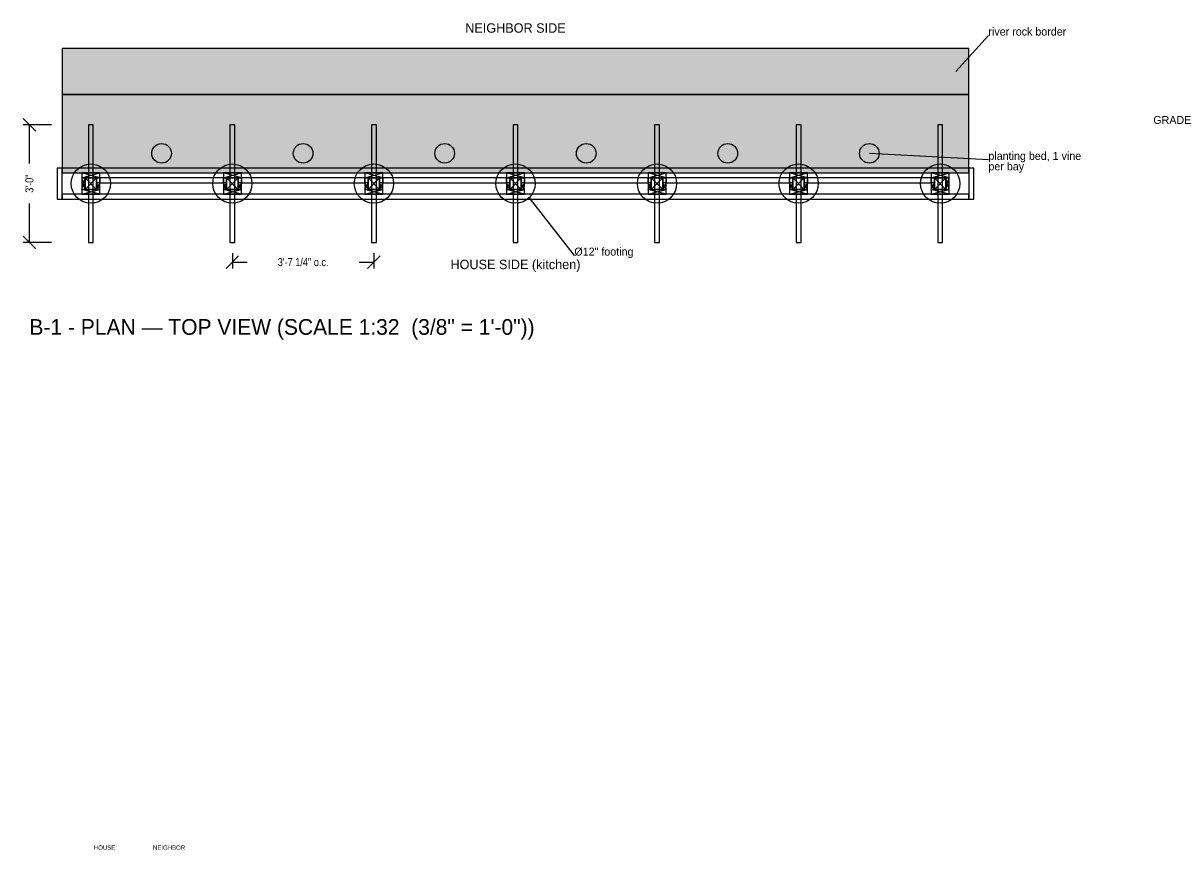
# Model space of a CAD drawing. Header units: inches. Extents: x -2 to 865, y -543 to 182.
# Drawn here: x -1.9 to 351.8, y -176.6 to 76 of the extents above; entities that cross this region are included whole.
import ezdxf
from ezdxf.enums import TextEntityAlignment as Align

# ---------------------------------------------------------------- set-up
doc = ezdxf.new("R2010")
doc.units = ezdxf.units.IN
doc.linetypes.add('DASHED', pattern=[1.524, 1.27, -0.254])
for name, color, linetype in [('BRITA', 8, 'Continuous'), ('CONTORNO', 7, 'Continuous'), ('CORTE', 8, 'Continuous'), ('COTA', 1, 'Continuous'), ('MADEIRA_PT', 52, 'Continuous'), ('SOLO', 34, 'Continuous'), ('TEXTO', 7, 'Continuous'), ('TITULO', 7, 'Continuous')]:
    doc.layers.add(name, color=color, linetype=linetype)
doc.styles.add('OpenSansCondensed-Light', font='OpenSansCondensed-Light.ttf')
doc.dimstyles.get("Standard").update_dxf_attribs({"dimtxt": 2.5, "dimasz": 2.5, "dimexe": 1.25, "dimexo": 0.625, "dimtad": 1, "dimcen": 2.5, "dimazin": 3, "dimtfac": 1, "dimtmove": 0, "dimatfit": 3})

# ---------------------------------------------------------------- blocks, each defined once
blk = doc.blocks.new('_OBLIQUE')
at = {"color": 0, "linetype": 'BYBLOCK'}
blk.add_line((-0.5, -0.5), (0.5, 0.5), dxfattribs=at)
blk = doc.blocks.new('*D1')
for p, q in [((6.72, 45), (-1.92, 45)), ((0, 33.11), (0, 45)), ((0, 9), (0, 20.89)), ((6.72, 9), (-1.92, 9))]:
    blk.add_line(p, q)
at = {"layer": 'Defpoints'}
for p in [(8, 45), (0, 9), (8, 9)]:
    blk.add_point(p, dxfattribs=at)
at = {"layer": 'COTA', "xscale": 3.84, "yscale": 3.84, "rotation": 90}
for p in [(0, 45), (0, 9)]:
    blk.add_blockref('_OBLIQUE', p, dxfattribs=at)
at = {"layer": 'COTA', "insert": (0, 27), "char_height": 2.444, "attachment_point": 5, "rotation": 90, "style": 'OpenSansCondensed-Light'}
blk.add_mtext('3\'-0"', dxfattribs=at)
blk = doc.blocks.new('*D2')
for p, q in [((62, 5.72), (62, 1.08)), ((105.25, 5.72), (105.25, 1.08)), ((62, 3), (66.51, 3)), ((100.74, 3), (105.25, 3))]:
    blk.add_line(p, q)
at = {"layer": 'Defpoints'}
for p in [(62, 7), (105.25, 7), (62, 3)]:
    blk.add_point(p, dxfattribs=at)
at = {"layer": 'COTA', "xscale": 3.84, "yscale": 3.84}
for p in [(62, 3), (105.25, 3)]:
    blk.add_blockref('_OBLIQUE', p, dxfattribs=at)
at = {"layer": 'COTA', "insert": (83.62, 3), "char_height": 2.4444, "attachment_point": 5, "style": 'OpenSansCondensed-Light'}
blk.add_mtext('3\'-7 1/4" o.c.', dxfattribs=at)

msp = doc.modelspace()

# ---------------------------------------------------------------- hatches: boundary and pattern name
at = {"layer": 'BRITA'}
h = msp.add_hatch(dxfattribs=at)
h.set_pattern_fill('GRAVEL', scale=0.5)
h.paths.add_polyline_path([(10, 54.25), (287, 54.25), (287, 68.25), (10, 68.25)])
at = {"layer": 'SOLO'}
h = msp.add_hatch(dxfattribs=at)
h.set_pattern_fill('EARTH', scale=0.5)
h.paths.add_polyline_path([(10, 30.25), (287, 30.25), (287, 54.25), (10, 54.25)])

# ---------------------------------------------------------------- linework, layer by layer
at = {"layer": 'BRITA'}
msp.add_lwpolyline([(10, 54.25), (287, 54.25), (287, 68.25), (10, 68.25)], close=True, dxfattribs=at)
at = {"layer": 'CONTORNO', "linetype": 'DASHED'}
for points in [[(20.5, 25.25), (21.5, 25.25), (21.5, 28.75), (20.5, 28.75)], [(59.25, 25.25), (60.25, 25.25), (60.25, 28.75), (59.25, 28.75)], [(63.75, 25.25), (64.75, 25.25), (64.75, 28.75), (63.75, 28.75)], [(102.5, 25.25), (103.5, 25.25), (103.5, 28.75), (102.5, 28.75)], [(107, 25.25), (108, 25.25), (108, 28.75), (107, 28.75)], [(145.75, 25.25), (146.75, 25.25), (146.75, 28.75), (145.75, 28.75)], [(150.25, 25.25), (151.25, 25.25), (151.25, 28.75), (150.25, 28.75)], [(189, 25.25), (190, 25.25), (190, 28.75), (189, 28.75)], [(193.5, 25.25), (194.5, 25.25), (194.5, 28.75), (193.5, 28.75)], [(232.25, 25.25), (233.25, 25.25), (233.25, 28.75), (232.25, 28.75)], [(236.75, 25.25), (237.75, 25.25), (237.75, 28.75), (236.75, 28.75)], [(275.5, 25.25), (276.5, 25.25), (276.5, 28.75), (275.5, 28.75)]]:
    msp.add_lwpolyline(points, close=True, dxfattribs=at)
at = {"layer": 'CONTORNO'}
for centre, radius in [((40.375, 36.25), 3), ((83.625, 36.25), 3), ((126.875, 36.25), 3), ((170.125, 36.25), 3), ((213.375, 36.25), 3), ((256.625, 36.25), 3), ((18.75, 27), 6), ((62, 27), 6), ((105.25, 27), 6), ((148.5, 27), 6), ((191.75, 27), 6), ((235, 27), 6), ((278.25, 27), 6)]:
    msp.add_circle(centre, radius, dxfattribs=at)
at = {"layer": 'CORTE'}
for points in [[(16, 28.75), (21.5, 30.25)], [(21.5, 28.75), (16, 30.25)], [(16, 25.25), (17, 28.75)], [(17, 25.25), (16, 28.75)], [(17, 25.25), (20.5, 28.75)], [(20.5, 25.25), (17, 28.75)], [(59.25, 28.75), (64.75, 30.25)], [(64.75, 28.75), (59.25, 30.25)], [(60.25, 25.25), (63.75, 28.75)], [(63.75, 25.25), (60.25, 28.75)], [(102.5, 28.75), (108, 30.25)], [(108, 28.75), (102.5, 30.25)], [(103.5, 25.25), (107, 28.75)], [(107, 25.25), (103.5, 28.75)], [(145.75, 28.75), (151.25, 30.25)], [(151.25, 28.75), (145.75, 30.25)], [(146.75, 25.25), (150.25, 28.75)], [(150.25, 25.25), (146.75, 28.75)], [(189, 28.75), (194.5, 30.25)], [(194.5, 28.75), (189, 30.25)], [(190, 25.25), (193.5, 28.75)], [(193.5, 25.25), (190, 28.75)], [(232.25, 28.75), (237.75, 30.25)], [(237.75, 28.75), (232.25, 30.25)], [(233.25, 25.25), (236.75, 28.75)], [(236.75, 25.25), (233.25, 28.75)], [(275.5, 28.75), (281, 30.25)], [(281, 28.75), (275.5, 30.25)], [(276.5, 25.25), (280, 28.75)], [(280, 25.25), (276.5, 28.75)], [(280, 25.25), (281, 28.75)], [(281, 25.25), (280, 28.75)], [(16, 23.75), (21.5, 25.25)], [(21.5, 23.75), (16, 25.25)], [(20.5, 25.25), (21.5, 27.25)], [(21.5, 25.25), (20.5, 27.25)], [(59.25, 25.25), (60.25, 27.25)], [(60.25, 25.25), (59.25, 27.25)], [(59.25, 23.75), (64.75, 25.25)], [(64.75, 23.75), (59.25, 25.25)], [(63.75, 25.25), (64.75, 27.25)], [(64.75, 25.25), (63.75, 27.25)], [(102.5, 25.25), (103.5, 27.25)], [(103.5, 25.25), (102.5, 27.25)], [(102.5, 23.75), (108, 25.25)], [(108, 23.75), (102.5, 25.25)], [(107, 25.25), (108, 27.25)], [(108, 25.25), (107, 27.25)], [(145.75, 25.25), (146.75, 27.25)], [(146.75, 25.25), (145.75, 27.25)], [(145.75, 23.75), (151.25, 25.25)], [(151.25, 23.75), (145.75, 25.25)], [(150.25, 25.25), (151.25, 27.25)], [(151.25, 25.25), (150.25, 27.25)], [(189, 25.25), (190, 27.25)], [(190, 25.25), (189, 27.25)], [(189, 23.75), (194.5, 25.25)], [(194.5, 23.75), (189, 25.25)], [(193.5, 25.25), (194.5, 27.25)], [(194.5, 25.25), (193.5, 27.25)], [(232.25, 25.25), (233.25, 27.25)], [(233.25, 25.25), (232.25, 27.25)], [(232.25, 23.75), (237.75, 25.25)], [(237.75, 23.75), (232.25, 25.25)], [(236.75, 25.25), (237.75, 27.25)], [(237.75, 25.25), (236.75, 27.25)], [(275.5, 25.25), (276.5, 27.25)], [(276.5, 25.25), (275.5, 27.25)], [(275.5, 23.75), (281, 25.25)], [(281, 23.75), (275.5, 25.25)]]:
    msp.add_lwpolyline(points, dxfattribs=at)
at = {"layer": 'COTA'}
for p, q in [((293, 72.25), (283, 61.25)), ((293, 34.25), (256.625, 36.25)), ((166.5, 5), (152.7, 22.8))]:
    msp.add_line(p, q, dxfattribs=at)
at = {"layer": 'MADEIRA_PT'}
for points in [[(18, 9), (19.5, 9), (19.5, 45), (18, 45)], [(61.25, 9), (62.75, 9), (62.75, 45), (61.25, 45)], [(104.5, 9), (106, 9), (106, 45), (104.5, 45)], [(147.75, 9), (149.25, 9), (149.25, 45), (147.75, 45)], [(191, 9), (192.5, 9), (192.5, 45), (191, 45)], [(234.25, 9), (235.75, 9), (235.75, 45), (234.25, 45)], [(277.5, 9), (279, 9), (279, 45), (277.5, 45)], [(8.5, 22.25), (10, 22.25), (10, 31.75), (8.5, 31.75)], [(10, 30.25), (287, 30.25), (287, 31.75), (10, 31.75)], [(16, 28.75), (21.5, 28.75), (21.5, 30.25), (16, 30.25)], [(16, 25.25), (17, 25.25), (17, 28.75), (16, 28.75)], [(17, 25.25), (20.5, 25.25), (20.5, 28.75), (17, 28.75)], [(21.5, 27.25), (59.25, 27.25), (59.25, 28.75), (21.5, 28.75)], [(59.25, 28.75), (64.75, 28.75), (64.75, 30.25), (59.25, 30.25)], [(60.25, 25.25), (63.75, 25.25), (63.75, 28.75), (60.25, 28.75)], [(64.75, 27.25), (102.5, 27.25), (102.5, 28.75), (64.75, 28.75)], [(102.5, 28.75), (108, 28.75), (108, 30.25), (102.5, 30.25)], [(103.5, 25.25), (107, 25.25), (107, 28.75), (103.5, 28.75)], [(108, 27.25), (145.75, 27.25), (145.75, 28.75), (108, 28.75)], [(145.75, 28.75), (151.25, 28.75), (151.25, 30.25), (145.75, 30.25)], [(146.75, 25.25), (150.25, 25.25), (150.25, 28.75), (146.75, 28.75)], [(151.25, 27.25), (189, 27.25), (189, 28.75), (151.25, 28.75)], [(189, 28.75), (194.5, 28.75), (194.5, 30.25), (189, 30.25)], [(190, 25.25), (193.5, 25.25), (193.5, 28.75), (190, 28.75)], [(194.5, 27.25), (232.25, 27.25), (232.25, 28.75), (194.5, 28.75)], [(232.25, 28.75), (237.75, 28.75), (237.75, 30.25), (232.25, 30.25)], [(233.25, 25.25), (236.75, 25.25), (236.75, 28.75), (233.25, 28.75)], [(237.75, 27.25), (275.5, 27.25), (275.5, 28.75), (237.75, 28.75)], [(275.5, 28.75), (281, 28.75), (281, 30.25), (275.5, 30.25)], [(276.5, 25.25), (280, 25.25), (280, 28.75), (276.5, 28.75)], [(280, 25.25), (281, 25.25), (281, 28.75), (280, 28.75)], [(287, 22.25), (288.5, 22.25), (288.5, 31.75), (287, 31.75)], [(16, 23.75), (21.5, 23.75), (21.5, 25.25), (16, 25.25)], [(20.5, 25.25), (21.5, 25.25), (21.5, 27.25), (20.5, 27.25)], [(59.25, 25.25), (60.25, 25.25), (60.25, 27.25), (59.25, 27.25)], [(59.25, 23.75), (64.75, 23.75), (64.75, 25.25), (59.25, 25.25)], [(63.75, 25.25), (64.75, 25.25), (64.75, 27.25), (63.75, 27.25)], [(102.5, 25.25), (103.5, 25.25), (103.5, 27.25), (102.5, 27.25)], [(102.5, 23.75), (108, 23.75), (108, 25.25), (102.5, 25.25)], [(107, 25.25), (108, 25.25), (108, 27.25), (107, 27.25)], [(145.75, 25.25), (146.75, 25.25), (146.75, 27.25), (145.75, 27.25)], [(145.75, 23.75), (151.25, 23.75), (151.25, 25.25), (145.75, 25.25)], [(150.25, 25.25), (151.25, 25.25), (151.25, 27.25), (150.25, 27.25)], [(189, 25.25), (190, 25.25), (190, 27.25), (189, 27.25)], [(189, 23.75), (194.5, 23.75), (194.5, 25.25), (189, 25.25)], [(193.5, 25.25), (194.5, 25.25), (194.5, 27.25), (193.5, 27.25)], [(232.25, 25.25), (233.25, 25.25), (233.25, 27.25), (232.25, 27.25)], [(232.25, 23.75), (237.75, 23.75), (237.75, 25.25), (232.25, 25.25)], [(236.75, 25.25), (237.75, 25.25), (237.75, 27.25), (236.75, 27.25)], [(275.5, 25.25), (276.5, 25.25), (276.5, 27.25), (275.5, 27.25)], [(275.5, 23.75), (281, 23.75), (281, 25.25), (275.5, 25.25)], [(10, 22.25), (287, 22.25), (287, 23.75), (10, 23.75)]]:
    msp.add_lwpolyline(points, close=True, dxfattribs=at)
at = {"layer": 'SOLO'}
msp.add_lwpolyline([(10, 30.25), (287, 30.25), (287, 54.25), (10, 54.25)], close=True, dxfattribs=at)

# ---------------------------------------------------------------- texts
at = {"layer": 'TEXTO'}
for s, p in [('NEIGHBOR SIDE', (148.5, 72.25)), ('HOUSE SIDE (kitchen)', (148.5, 0))]:
    msp.add_text(s, height=2.88889, dxfattribs=at).set_placement(p, align=Align.BOTTOM_CENTER)
for s, height, p in [('river rock border', 2.44444, (293, 72.25)), ('planting bed, 1 vine', 2.44444, (293, 34.25)), ('per bay', 2.4444, (293, 31.072)), ('Ø12" footing', 2.44444, (166.5, 5))]:
    msp.add_text(s, height=height, dxfattribs=at).set_placement(p)
for s, height, p in [('GRADE', 2.4444, (355, 44.5)), ('HOUSE', 1.3333, (26.25, -177))]:
    msp.add_text(s, height=height, dxfattribs=at).set_placement(p, align=Align.BOTTOM_RIGHT)
msp.add_text('NEIGHBOR', height=1.3333, dxfattribs=at).set_placement((37.75, -177), align=Align.BOTTOM_LEFT)
at = {"layer": 'TITULO'}
msp.add_text('B-1 - PLAN — TOP VIEW (SCALE 1:32  (3/8" = 1\'-0"))', height=4.8, dxfattribs=at).set_placement((0, -19.2))

# ---------------------------------------------------------------- dimensions: what is measured, and where the dimension line sits
at = {"layer": 'COTA'}
dim = msp.add_linear_dim(base=(0, 9), p1=(8, 9), p2=(8, 45), angle=90, text='3\'-0"', dimstyle='Standard', override={"dimtxt": 2.444444, "dimasz": 2.56, "dimexe": 1.92, "dimexo": 1.28, "dimtsz": 1.92}, dxfattribs=at)
dim.commit()
dim.dimension.update_dxf_attribs({"geometry": '*D1', "text_midpoint": (0, 27)})
dim = msp.add_linear_dim(base=(62, 3), p1=(62, 7), p2=(105.25, 7), text='3\'-7 1/4" o.c.', dimstyle='Standard', override={"dimtxt": 2.444444, "dimasz": 2.56, "dimexe": 1.92, "dimexo": 1.28, "dimtsz": 1.92}, dxfattribs=at)
dim.commit()
dim.dimension.update_dxf_attribs({"geometry": '*D2', "text_midpoint": (83.625, 3)})

doc.saveas('drawing.dxf')
